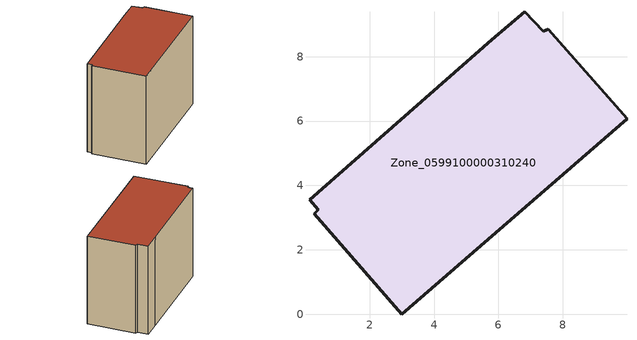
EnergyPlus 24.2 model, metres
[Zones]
Zone_0599100000310240
 floor ground (C_G): 10,6.06 3,0 0.28,3.12 0.4,3.24 0.13,3.55 5.79,8.52 6.82,9.39 7.39,8.8 7.55,8.86 z0
 wall outside (C_F): 6.82,9.39 5.79,8.52 0.13,3.55 0.4,3.24 0.28,3.12 3,0 10,6.06 7.55,8.86 7.39,8.8 6.82,9.39 z0:7.2
 roof outside (C_R): 7.55,8.86 7.39,8.8 6.82,9.39 5.79,8.52 0.13,3.55 0.4,3.24 0.28,3.12 3,0 10,6.06 z7.2
[BUILDING]
Pand.0599100000310240: North Axis=0; Terrain=City; Loads Convergence Tolerance Value=0.04; Temperature Convergence Tolerance Value=0.4; Solar Distribution=FullExterior; Maximum Number of Warmup Days=25; Minimum Number of Warmup Days=1
[Site:Location]
Rotterdam.The.Hague.AP_ZH_NLD Design_Conditions: Latitude=51.96; Longitude=4.45; Time Zone=1; Elevation=-4.5
[SITE:GROUNDTEMPERATURE:BUILDINGSURFACE]
18, 18, 18, 18, 18, 18, 18, 18, 18, 18, 18, 18
[MATERIAL] Thermal Absorptance=0.9; Solar Absorptance=0.7; Visible Absorptance=0.7
Name | Roughness | Thickness | Conductivity | Density | Specific Heat
G.TI.1946 | MediumSmooth | 0.15 | 1 | 540 | 1210
F.TI.1946 | Rough | 0.3 | 0.857143 | 1920 | 840
R.TI.1946 | MediumRough | 0.2 | 0.1 | 1500 | 1000
[CONSTRUCTION]
C_G: G.TI.1946
C_F: F.TI.1946
C_R: R.TI.1946
[ZONE]
Zone_0599100000310240: Type=1; Multiplier=1; Ceiling Height=Autocalculate; Volume=Autocalculate; Floor Area=autocalculate; Part of Total Floor Area=Yes
[ZONEINFILTRATION:DESIGNFLOWRATE]
Infil_Zone_0599100000310240: Zone or ZoneList or Space or SpaceList=Zone_0599100000310240; Schedule=AlwaysOn; Design Flow Rate Calculation Method=Flow/Area; Flow Rate per Floor Area=0.003; Constant Term Coefficient=1; Temperature Term Coefficient=0; Velocity Term Coefficient=0; Velocity Squared Term Coefficient=0
[HVACTEMPLATE:ZONE:IDEALLOADSAIRSYSTEM]
Zone_0599100000310240: Maximum Heating Supply Air Temperature=50; Minimum Cooling Supply Air Temperature=13; Maximum Heating Supply Air Humidity Ratio=0.0156; Minimum Cooling Supply Air Humidity Ratio=0.0077; Heating Limit=NoLimit; Cooling Limit=NoLimit; Dehumidification Control Type=ConstantSensibleHeatRatio; Cooling Sensible Heat Ratio=0.7; Dehumidification Setpoint=60; Humidification Control Type=None; Humidification Setpoint=30; Outdoor Air Method=None; Outdoor Air Flow Rate per Person=0.00944; Outdoor Air Flow Rate per Zone Floor Area=0; Outdoor Air Flow Rate per Zone=0; Demand Controlled Ventilation Type=None; Outdoor Air Economizer Type=NoEconomizer; Heat Recovery Type=None; Sensible Heat Recovery Effectiveness=0.7; Latent Heat Recovery Effectiveness=0.65
[ZONECONTROL:THERMOSTAT]
ThermostatControl_Zone_0599100000310240: Zone or ZoneList=Zone_0599100000310240; Control Type Schedule=DualSetpointControlType; Control 1=Thermostat_Zone_0599100000310240; Temperature Difference Between Cutout And Setpoint=0
[THERMOSTATSETPOINT:DUALSETPOINT]
Thermostat_Zone_0599100000310240: Heating Setpoint Temperature Schedule=HeatingSetpoint_Zone_0599100000310240; Cooling Setpoint Temperature Schedule=CoolingSetpoint_Zone_0599100000310240
[SCHEDULE:COMPACT]
HeatingSetpoint_Zone_0599100000310240: Through: 12/31, For: AllDays, Until: 24:00, 21
CoolingSetpoint_Zone_0599100000310240: Through: 12/31, For: AllDays, Until: 24:00, 24
DualSetpointControlType: Through: 12/31, For: AllDays, Until: 24:00, 4
AlwaysOn: Through: 12/31, For: AllDays, Until: 24:00, 1
